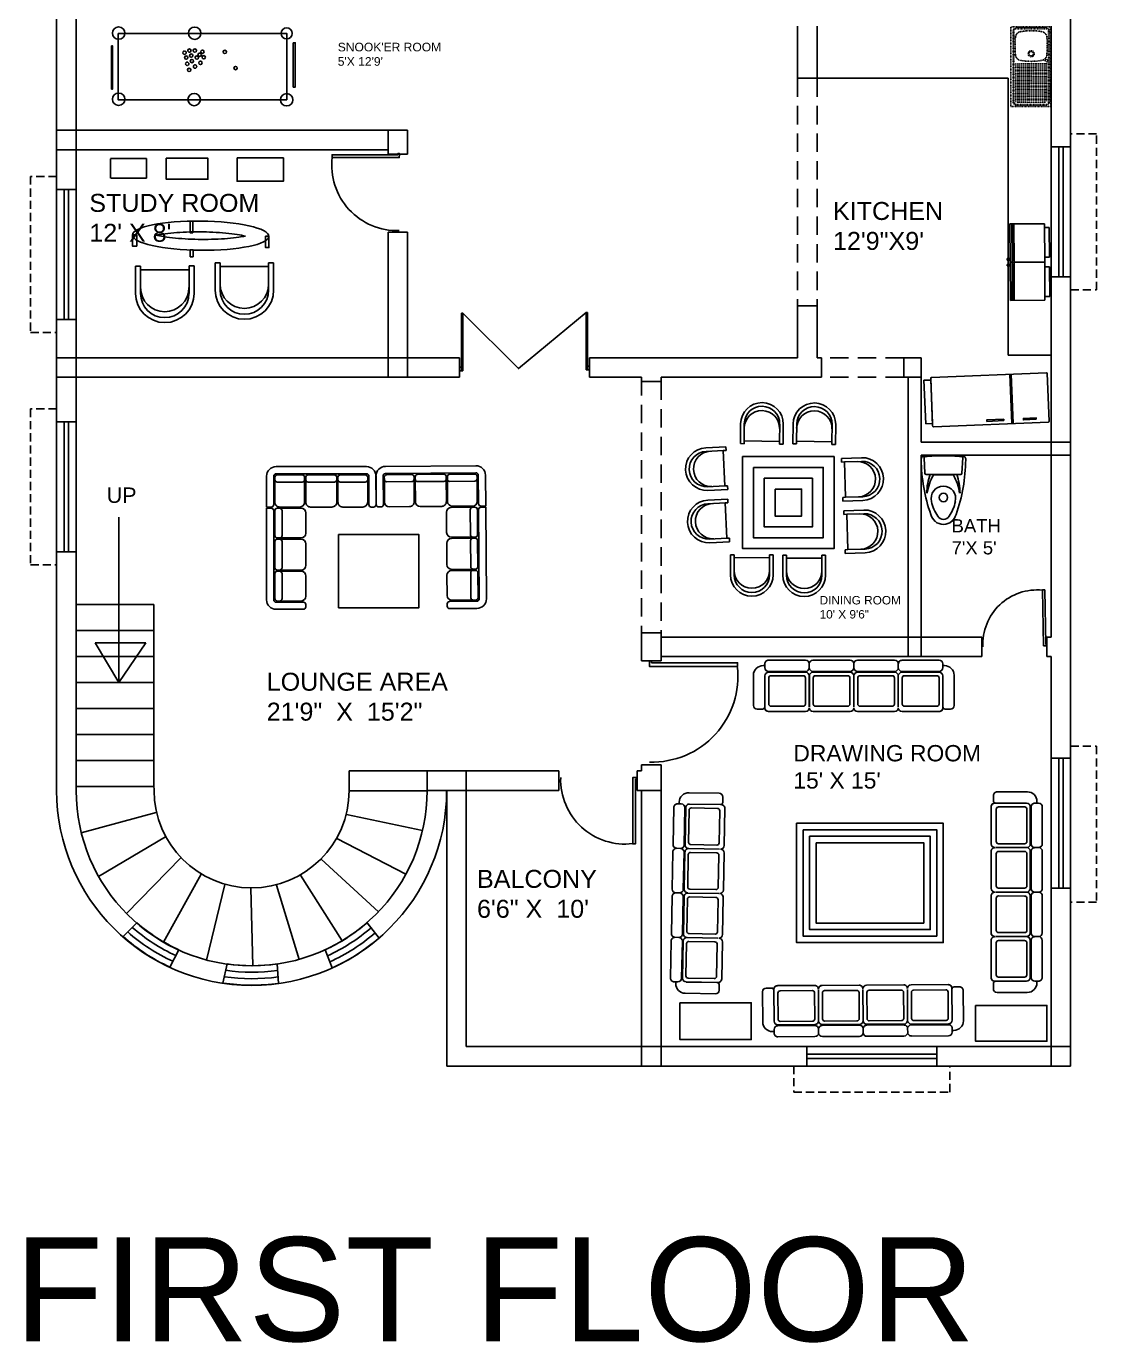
# Model space of a CAD drawing. Header units: inches. Extents: x 0 to 2330, y 0 to 1444.
# Drawn here: x 1178 to 1672, y 350 to 958 of the extents above; entities that cross this region are included whole.
import ezdxf

# ---------------------------------------------------------------- set-up
doc = ezdxf.new("R2010")
doc.units = ezdxf.units.IN
doc.header["$MEASUREMENT"] = 0
doc.linetypes.add('HIDDEN', pattern=[0.375, 0.25, -0.125])
for name, color, linetype in [('CHAJJA', 31, 'HIDDEN'), ('DIMENSION', 51, 'HIDDEN'), ('dIMENSIONS', 40, 'Continuous'), ('DOOR', 1, 'Continuous'), ('FURNITURE', 63, 'Continuous'), ('PORCH BOUNDRY', 173, 'HIDDEN'), ('STAIRS', 32, 'Continuous'), ('TEXT', 50, 'Continuous'), ('WALLS', 7, 'Continuous'), ('WINDOW', 80, 'Continuous')]:
    doc.layers.add(name, color=color, linetype=linetype)
doc.styles.get("Standard").update_dxf_attribs({"font": 'arial.ttf'})

# ---------------------------------------------------------------- blocks, each defined once
blk = doc.blocks.new('*U40')
blk.add_line((-1.76, -0.17), (-1.76, -36))
blk = doc.blocks.new('*U42')
at = {"layer": 'STAIRS', "color": 0, "linetype": 'ByBlock', "lineweight": -2, "transparency": 16777216}
for p, rotation in [((1237.48, 604.85), 270), ((1239.07, 592.99), 285.2788745368219), ((1326.51, 595.55), 78.06761990504134), ((1243.73, 581.97), 300.5577490736438), ((1322.5, 584.27), 62.78874536821938), ((1251.13, 572.57), 315.8366236104658), ((1315.66, 574.45), 47.50987083139749), ((1260.74, 565.45), 331.1154981472877), ((1306.48, 566.79), 32.23099629457546), ((1271.89, 561.11), 346.3943726841097), ((1283.79, 559.87), 1.673247220931602), ((1295.6, 561.81), 16.95212175775356)]:
    blk.add_blockref('*U40', p, dxfattribs=dict(at, rotation=rotation))
blk = doc.blocks.new('DOORS')
at = {"layer": 'DOOR'}
blk.add_line((3186.14, 3188.71), (3187.61, 3188.71), dxfattribs=at)
for points in [[(3187.61, 3187.94), (3187.61, 3152.88), (3186.14, 3152.88), (3186.14, 3188.71)], [(3186.14, 3187.94), (3186.14, 3188.71), (3188.32, 3188.71), (3188.32, 3187.94), (3187.61, 3187.94)]]:
    blk.add_lwpolyline(points, dxfattribs=at)
blk.add_arc((3182.04, 3187.61), 34.82, 178.1926, 276.7938, dxfattribs=at)
blk = doc.blocks.new('DOOOR')
at = {"layer": 'DOOR'}
for p, q in [((2493.5, 2880.35), (2493.5, 2912.74)), ((2493.5, 2912.74), (2494.32, 2912.74)), ((2494.32, 2912.74), (2494.32, 2879.28)), ((2566.68, 2913.26), (2565.86, 2913.26)), ((2565.86, 2913.26), (2565.86, 2879.8)), ((2566.68, 2880.86), (2566.68, 2913.26)), ((2492.61, 2881.4), (2493.5, 2881.4)), ((2493.5, 2881.4), (2493.5, 2879.29)), ((2567.57, 2881.92), (2566.68, 2881.92)), ((2566.68, 2881.92), (2566.68, 2879.81)), ((2493.5, 2879.29), (2492.61, 2879.29)), ((2494.32, 2879.28), (2493.5, 2879.29)), ((2565.86, 2879.8), (2566.68, 2879.81)), ((2566.68, 2879.81), (2567.57, 2879.81))]:
    blk.add_line(p, q, dxfattribs=at)
blk.add_lwpolyline([(2494.32, 2912.74), (2526.65, 2880.62), (2565.86, 2913.26)], dxfattribs=at)
blk = doc.blocks.new('WINDOE')
for p, q in [((3462.97, 3398.72), (3471.97, 3398.72)), ((3462.97, 3338.72), (3462.97, 3398.72)), ((3466.47, 3398.72), (3466.47, 3338.72)), ((3468.47, 3398.72), (3468.47, 3338.72)), ((3471.97, 3398.72), (3471.97, 3338.72)), ((3471.97, 3338.72), (3462.97, 3338.72))]:
    blk.add_line(p, q)
blk = doc.blocks.new('A$C444A5E9C')
at = {"ltscale": 20}
for p, q in [((0.041, 0.566), (0.032, 0.737)), ((0.246, 0.76), (0.04, 0.76)), ((0.054, 0.554), (0.246, 0.554)), ((0.141, 0.549), (0.246, 0.549))]:
    blk.add_line(p, q, dxfattribs=at)
for p, q in [((0.246, 0.76), (0.452, 0.76)), ((0.45, 0.566), (0.459, 0.737)), ((0.438, 0.554), (0.246, 0.554)), ((0.35, 0.549), (0.246, 0.549))]:
    blk.add_line(p, q)
at = {"linetype": 'Continuous', "ltscale": 20}
blk.add_circle((0.246, 0.298), 0.0465, dxfattribs=at)
at = {"ltscale": 20}
for centre, radius, start, end in [((0.04, 0.72), 0.04, 90, 185.821), ((0.044, 0.738), 0.012, 95.8439, 183), ((0.245, -1.23), 1.99, 89.9924, 95.8439), ((1.87, 0.733), 1.87, 180.5373, 199.4406), ((0.054, 0.566), 0.0125, 183, 270), ((0.766, 0.328), 0.705, 161.2906, 178.5363), ((0.58, 0.285), 0.516, 149.7165, 173.2244), ((0.141, 0.541), 0.0075, 90, 149.7165), ((0.267, 0.158), 0.167, 196.4723, 227.6624), ((0.246, 0.137), 0.137, 228.0401, 270)]:
    blk.add_arc(centre, radius, start, end, dxfattribs=at)
for centre, radius, start, end in [((0.246, -1.23), 1.99, 84.1561, 90.0076), ((0.447, 0.738), 0.012, 357, 84.1561), ((0.452, 0.72), 0.04, 354.179, 90), ((-1.378, 0.733), 1.87, 340.5594, 359.4627), ((0.35, 0.541), 0.0075, 30.2835, 90), ((-0.089, 0.285), 0.516, 6.7756, 30.2835), ((-0.275, 0.328), 0.705, 1.4637, 18.7094), ((0.438, 0.566), 0.0125, 270, 357), ((0.246, 0.137), 0.137, 270, 311.9599), ((0.225, 0.158), 0.167, 312.3376, 343.5277)]:
    blk.add_arc(centre, radius, start, end)
at = {"linetype": 'Continuous', "ltscale": 20}
for centre, radius, start, end in [((0.246, 0.288), 0.136, 90.2368, 194.549), ((0.245, 0.288), 0.136, 345.451, 89.7632), ((0.561, 0.349), 0.457, 192.1399, 214.2706), ((-0.069, 0.349), 0.457, 325.7294, 347.8601), ((0.246, 0.129), 0.0727, 210.084, 269.4189), ((0.245, 0.129), 0.0727, 270.5811, 329.916)]:
    blk.add_arc(centre, radius, start, end, dxfattribs=at)
blk = doc.blocks.new('A$C4DDE20F0')
for p, q in [((0.13, 0.618), (0.15, 0.618)), ((0.13, 0.618), (0.152, 0.618)), ((0.152, 0.64), (0.152, 0.59)), ((0.152, 0.59), (0.152, 0.64)), ((0.152, 0.618), (0.152, 0.64)), ((0.202, 0.69), (0.702, 0.69)), ((0.202, 0.69), (0.702, 0.69)), ((0.202, 0.54), (0.702, 0.54)), ((0.752, 0.59), (0.752, 0.64)), ((0.752, 0.64), (0.752, 0.59)), ((0.802, 0.69), (1.302, 0.69)), ((0.802, 0.69), (1.302, 0.69)), ((0.802, 0.54), (1.302, 0.54)), ((1.352, 0.59), (1.352, 0.64)), ((1.352, 0.64), (1.352, 0.59)), ((1.402, 0.69), (1.902, 0.69)), ((1.402, 0.69), (1.902, 0.69)), ((1.402, 0.54), (1.902, 0.54)), ((1.952, 0.59), (1.952, 0.64)), ((1.952, 0.64), (1.952, 0.59)), ((2.002, 0.69), (2.502, 0.69)), ((2.002, 0.69), (2.502, 0.69)), ((2.002, 0.54), (2.502, 0.54)), ((2.552, 0.64), (2.552, 0.59)), ((2.552, 0.64), (2.552, 0.618)), ((2.552, 0.618), (2.574, 0.618)), ((2.574, 0.618), (2.554, 0.618)), ((0, 0.081), (0, 0.488)), ((0, 0.081), (0, 0.488)), ((0.152, 0.061), (0.152, 0.478)), ((0.153, 0.061), (0.153, 0.478)), ((0.203, 0.528), (0.702, 0.528)), ((0.206, 0.452), (0.206, 0.1)), ((0.67, 0.482), (0.236, 0.482)), ((0.7, 0.1), (0.7, 0.452)), ((0.752, 0.061), (0.752, 0.478)), ((0.753, 0.061), (0.753, 0.478)), ((0.803, 0.528), (1.302, 0.528)), ((0.806, 0.452), (0.806, 0.1)), ((1.27, 0.482), (0.836, 0.482)), ((1.3, 0.1), (1.3, 0.452)), ((1.352, 0.061), (1.352, 0.478)), ((1.352, 0.061), (1.352, 0.478)), ((1.403, 0.528), (1.902, 0.528)), ((1.406, 0.452), (1.406, 0.1)), ((1.87, 0.482), (1.436, 0.482)), ((1.9, 0.1), (1.9, 0.452)), ((1.952, 0.061), (1.952, 0.478)), ((1.952, 0.061), (1.952, 0.478)), ((2.002, 0.528), (2.502, 0.528)), ((2.005, 0.452), (2.005, 0.1)), ((2.47, 0.482), (2.035, 0.482)), ((2.5, 0.1), (2.5, 0.452)), ((2.552, 0.061), (2.552, 0.478)), ((2.704, 0.081), (2.704, 0.488)), ((2.704, 0.488), (2.704, 0.081)), ((0.122, 0.031), (0.05, 0.031)), ((0.122, 0.031), (0.05, 0.031)), ((0.702, 0), (0.203, 0)), ((0.702, 0), (0.203, 0)), ((0.236, 0.07), (0.67, 0.07)), ((1.302, 0), (0.803, 0)), ((1.302, 0), (0.803, 0)), ((0.836, 0.07), (1.27, 0.07)), ((1.902, 0), (1.403, 0)), ((1.902, 0), (1.403, 0)), ((1.436, 0.07), (1.87, 0.07)), ((2.502, 0), (2.002, 0)), ((2.502, 0), (2.002, 0)), ((2.035, 0.07), (2.47, 0.07)), ((2.582, 0.031), (2.654, 0.031)), ((2.654, 0.031), (2.582, 0.031))]:
    blk.add_line(p, q)
for centre, radius, start, end in [((0.13, 0.488), 0.13, 90, 180), ((0.13, 0.488), 0.13, 90, 180), ((0.202, 0.64), 0.05, 90, 180), ((0.202, 0.64), 0.0499, 89.9296, 180.17), ((0.202, 0.59), 0.05, 180, 270), ((0.702, 0.64), 0.05, 0, 90), ((0.702, 0.64), 0.05, 0, 90), ((0.702, 0.59), 0.05, 270, 0), ((0.802, 0.64), 0.05, 90, 180), ((0.802, 0.64), 0.05, 90, 180), ((0.802, 0.59), 0.05, 180, 270), ((1.302, 0.64), 0.05, 0, 90), ((1.302, 0.64), 0.05, 0, 90), ((1.302, 0.59), 0.05, 270, 0), ((1.402, 0.64), 0.05, 90, 180), ((1.402, 0.64), 0.05, 90, 180), ((1.402, 0.59), 0.05, 180, 270), ((1.902, 0.64), 0.05, 0, 90), ((1.902, 0.64), 0.05, 0, 90), ((1.902, 0.59), 0.05, 270, 0), ((2.002, 0.64), 0.05, 90, 180), ((2.002, 0.64), 0.0495, 89.7806, 180.5298), ((2.002, 0.59), 0.05, 180, 270), ((2.502, 0.64), 0.05, 0, 90), ((2.502, 0.64), 0.05, 0, 90), ((2.502, 0.59), 0.05, 270, 0), ((2.574, 0.488), 0.13, 0, 90), ((2.574, 0.488), 0.13, 0, 90), ((0.203, 0.478), 0.05, 90, 180), ((0.236, 0.452), 0.03, 90, 180), ((0.67, 0.452), 0.03, 0, 90), ((0.702, 0.478), 0.05, 0, 90), ((0.803, 0.478), 0.05, 90, 180), ((0.836, 0.452), 0.03, 90, 180), ((1.27, 0.452), 0.03, 0, 90), ((1.302, 0.478), 0.05, 0, 90), ((1.403, 0.478), 0.05, 90, 180), ((1.436, 0.452), 0.03, 90, 180), ((1.87, 0.452), 0.03, 0, 90), ((1.902, 0.478), 0.05, 0, 90), ((2.002, 0.478), 0.05, 90, 180), ((2.035, 0.452), 0.03, 90, 180), ((2.47, 0.452), 0.03, 0, 90), ((2.502, 0.478), 0.05, 0, 90), ((0.05, 0.081), 0.05, 180, 270), ((0.05, 0.081), 0.05, 180, 270), ((0.122, 0.061), 0.03, 270, 0), ((0.122, 0.061), 0.03, 270, 0), ((0.203, 0.052), 0.0517, 169.8745, 269.229), ((0.203, 0.05), 0.05, 180, 270), ((0.236, 0.1), 0.03, 180, 270), ((0.67, 0.1), 0.03, 270, 0), ((0.702, 0.05), 0.05, 270, 0), ((0.702, 0.05), 0.05, 270, 0), ((0.803, 0.05), 0.0505, 180.5269, 269.7817), ((0.803, 0.05), 0.05, 180, 270), ((0.836, 0.1), 0.03, 180, 270), ((1.27, 0.1), 0.03, 270, 0), ((1.302, 0.05), 0.05, 270, 0), ((1.302, 0.05), 0.0505, 270.2183, 359.4731), ((1.403, 0.05), 0.05, 180, 270), ((1.403, 0.05), 0.05, 180, 270), ((1.436, 0.1), 0.03, 180, 270), ((1.87, 0.1), 0.03, 270, 0), ((1.902, 0.05), 0.05, 270, 0), ((1.902, 0.05), 0.05, 270, 0), ((2.002, 0.05), 0.05, 180, 270), ((2.002, 0.05), 0.05, 180, 270), ((2.035, 0.1), 0.03, 180, 270), ((2.47, 0.1), 0.03, 270, 0), ((2.501, 0.051), 0.0515, 270.6673, 10.435), ((2.502, 0.05), 0.05, 270, 0), ((2.582, 0.061), 0.03, 180, 270), ((2.582, 0.061), 0.03, 180, 270), ((2.654, 0.081), 0.05, 270, 0), ((2.654, 0.081), 0.05, 270, 0)]:
    blk.add_arc(centre, radius, start, end)
blk = doc.blocks.new('A$C2AFA021D')
for p, q in [((0.8, 2.3), (0.2, 2.3)), ((0.85, 2.2), (0.85, 2.25)), ((0, 2.1), (0, 0.2)), ((0.15, 0.2), (0.15, 2.1)), ((0.175, 1.55), (0.175, 2.075)), ((0.2, 2.15), (0.8, 2.15)), ((0.225, 2.125), (0.275, 2.125)), ((0.75, 2.125), (0.275, 2.125)), ((0.325, 2.075), (0.325, 1.55)), ((0.85, 1.6), (0.85, 2.025)), ((0.175, 0.875), (0.175, 1.425)), ((0.275, 1.5), (0.225, 1.5)), ((0.225, 1.475), (0.275, 1.475)), ((0.275, 1.5), (0.75, 1.5)), ((0.75, 1.475), (0.275, 1.475)), ((0.325, 1.425), (0.325, 0.875)), ((0.85, 0.925), (0.85, 1.375)), ((0.175, 0.225), (0.175, 0.75)), ((0.275, 0.825), (0.225, 0.825)), ((0.225, 0.8), (0.275, 0.8)), ((0.275, 0.825), (0.75, 0.825)), ((0.75, 0.8), (0.275, 0.8)), ((0.325, 0.75), (0.325, 0.225)), ((0.85, 0.275), (0.85, 0.7)), ((0.875, 0.275), (0.875, 0.725)), ((0.975, 0.825), (1.4, 0.825)), ((1.5, 0.725), (1.5, 0.275)), ((1.525, 0.275), (1.525, 0.725)), ((1.625, 0.825), (2.075, 0.825)), ((2.175, 0.725), (2.175, 0.275)), ((2.2, 0.275), (2.2, 0.725)), ((2.3, 0.825), (2.725, 0.825)), ((2.825, 0.725), (2.825, 0.275)), ((2.85, 0.2), (2.85, 0.775)), ((2.9, 0.825), (2.95, 0.825)), ((3, 0.775), (3, 0.2)), ((1.45, 0.325), (0.925, 0.325)), ((2.125, 0.325), (1.575, 0.325)), ((2.775, 0.325), (2.25, 0.325)), ((0.8, 0.15), (0.2, 0.15)), ((0.275, 0.175), (0.225, 0.175)), ((0.275, 0.175), (0.75, 0.175)), ((0.85, 0), (0.85, 0.1)), ((0.875, 0.275), (0.875, 0.225)), ((0.875, 0.1), (0.875, 0)), ((0.925, 0.175), (1.45, 0.175)), ((0.925, 0.15), (2.8, 0.15)), ((1.5, 0.225), (1.5, 0.275)), ((1.525, 0.275), (1.525, 0.225)), ((1.575, 0.175), (2.125, 0.175)), ((2.175, 0.225), (2.175, 0.275)), ((2.2, 0.275), (2.2, 0.225)), ((2.25, 0.175), (2.775, 0.175)), ((2.825, 0.225), (2.825, 0.275)), ((0.2, 0), (0.85, 0)), ((2.8, 0), (0.875, 0))]:
    blk.add_line(p, q)
for centre, radius, start, end in [((0.2, 2.1), 0.2, 90, 180), ((0.8, 2.25), 0.05, 0, 90), ((0.2, 2.1), 0.05, 90, 180), ((0.225, 2.075), 0.05, 90, 180), ((0.275, 2.075), 0.05, 0, 90), ((0.75, 2.025), 0.1, 0, 90), ((0.8, 2.2), 0.05, 270, 0), ((0.225, 1.55), 0.05, 180, 270), ((0.225, 1.425), 0.05, 90, 180), ((0.275, 1.55), 0.05, 270, 0), ((0.275, 1.425), 0.05, 0, 90), ((0.75, 1.6), 0.1, 270, 0), ((0.75, 1.375), 0.1, 360, 90), ((0.225, 0.875), 0.05, 180, 270), ((0.275, 0.875), 0.05, 270, 0), ((0.75, 0.925), 0.1, 270, 0), ((0.225, 0.75), 0.05, 90, 180), ((0.275, 0.75), 0.05, 0, 90), ((0.75, 0.7), 0.1, 0, 90), ((0.975, 0.725), 0.1, 90, 180), ((1.4, 0.725), 0.1, 0, 90), ((1.625, 0.725), 0.1, 90, 180), ((2.075, 0.725), 0.1, 0, 90), ((2.3, 0.725), 0.1, 90, 180), ((2.725, 0.725), 0.1, 0, 90), ((2.9, 0.775), 0.05, 90, 180), ((2.95, 0.775), 0.05, 0, 90), ((0.925, 0.275), 0.05, 90, 180), ((1.45, 0.275), 0.05, 360, 90), ((1.575, 0.275), 0.05, 90, 180), ((2.125, 0.275), 0.05, 360, 90), ((2.25, 0.275), 0.05, 90, 180), ((2.775, 0.275), 0.05, 360, 90), ((0.2, 0.2), 0.2, 180, 270), ((0.2, 0.2), 0.05, 180, 270), ((0.225, 0.225), 0.05, 180, 270), ((0.275, 0.225), 0.05, 270, 0), ((0.75, 0.275), 0.1, 270, 0), ((0.8, 0.1), 0.05, 0, 90), ((0.925, 0.225), 0.05, 180, 270), ((0.925, 0.1), 0.05, 90, 180), ((1.45, 0.225), 0.05, 270, 0), ((1.575, 0.225), 0.05, 180, 270), ((2.125, 0.225), 0.05, 270, 0), ((2.25, 0.225), 0.05, 180, 270), ((2.775, 0.225), 0.05, 270, 0), ((2.8, 0.2), 0.2, 270, 0), ((2.8, 0.2), 0.05, 270, 0)]:
    blk.add_arc(centre, radius, start, end)
blk = doc.blocks.new('A$C2D3F5BEA')
for p, q in [((1101, 550), (0, 550)), ((0, 550), (0, 0)), ((1101, 0), (1101, 550)), ((17, 487), (17, 75)), ((28, 487), (28, 75)), ((1040, 531), (61, 531)), ((1040, 520), (61, 520)), ((504, 493), (1029, 493)), ((504, 467), (1051, 467)), ((504, 440), (1051, 440)), ((504, 413), (1051, 413)), ((504, 387), (1051, 387)), ((1073, 75), (1073, 487)), ((1084, 75), (1084, 487)), ((504, 360), (1051, 360)), ((504, 334), (1051, 334)), ((504, 307), (1051, 307)), ((504, 281), (1051, 281)), ((504, 254), (1051, 254)), ((504, 228), (1051, 228)), ((504, 201), (1051, 201)), ((1040, 42), (61, 42)), ((1040, 31), (61, 31)), ((504, 175), (1051, 175)), ((504, 148), (1051, 148)), ((504, 121), (1051, 121)), ((504, 95), (1051, 95)), ((504, 68), (1043, 68)), ((0, 0), (1101, 0))]:
    blk.add_line(p, q)
for centre, radius in [((468, 491), 17.9), ((373, 281), 41.8), ((373, 281), 30.3)]:
    blk.add_circle(centre, radius)
for centre, radius, start, end in [((61, 487), 44, 90, 180), ((61, 487), 33, 90, 180), ((881, 281), 826, 169.6188, 180), ((150, 415), 82.6, 97.23, 169.6188), ((266, -729), 1232, 89.999, 95.9178), ((266, -729), 1232, 84.0822, 90.001), ((383, 415), 82.6, 10.3812, 82.77), ((-348, 281), 826, 0, 10.3812), ((1040, 487), 44, 0, 90), ((1040, 487), 33, 0, 90), ((881, 281), 826, 180, 190.3812), ((-348, 281), 826, 349.6188, 0), ((61, 75), 44, 180, 270), ((61, 75), 33, 180, 270), ((150, 147), 82.6, 190.3812, 262.77), ((266, 1290), 1232, 264.0822, 270.001), ((266, 1290), 1232, 269.999, 275.9178), ((383, 147), 82.6, 277.23, 349.6188), ((1040, 75), 44, 270, 0), ((1040, 75), 33, 270, 0)]:
    blk.add_arc(centre, radius, start, end)
blk = doc.blocks.new('A$C720672EA')
for p, q in [((732, 854), (702, 854)), ((702, 854), (702, 814)), ((702, 814), (732, 814)), ((712, 814), (712, 797)), ((722, 797), (722, 814)), ((732, 814), (732, 854)), ((818, 854), (818, 814)), ((848, 854), (818, 854)), ((818, 814), (848, 814)), ((828, 814), (828, 797)), ((838, 797), (838, 814)), ((848, 814), (848, 854)), ((0, 97), (0, 797)), ((0, 797), (775, 797)), ((775, 757), (0, 757)), ((775, 717), (0, 717)), ((15, 717), (15, 757)), ((735, 747), (15, 747)), ((735, 737), (15, 737)), ((735, 727), (15, 727)), ((735, 717), (735, 757)), ((775, 797), (775, 97)), ((1551, 797), (775, 797)), ((775, 797), (775, 97)), ((775, 757), (1551, 757)), ((775, 717), (1551, 717)), ((775, 97), (775, 600)), ((775, 97), (775, 600)), ((815, 717), (815, 757)), ((815, 747), (1535, 747)), ((815, 737), (1535, 737)), ((815, 727), (1535, 727)), ((1535, 717), (1535, 757)), ((1551, 97), (1551, 797)), ((775, 97), (0, 97)), ((75, 0), (75, 97)), ((675, 0), (75, 0)), ((675, 0), (675, 97)), ((775, 97), (1551, 97)), ((875, 0), (875, 97)), ((875, 0), (1475, 0)), ((1475, 0), (1475, 97))]:
    blk.add_line(p, q)
blk = doc.blocks.new('A$C5FE50CBE')
for p, q in [((0, 184.7), (0, 0)), ((33.8, 184.7), (33.8, 26)), ((361.1, 184.7), (361.1, 26)), ((394.9, 184.7), (394.9, 0)), ((33.8, 26), (361.1, 26)), ((33.8, 0), (33.8, 26)), ((361.1, 0), (361.1, 26)), ((0, 0), (33.8, 0)), ((394.9, 0), (361.1, 0))]:
    blk.add_line(p, q)
for centre, radius in [((197.5, 184.7), 197.5), ((197.5, 184.7), 163.6), ((197.5, 145), 163.6)]:
    blk.add_arc(centre, radius, 0, 180)
blk = doc.blocks.new('A$C43BC2F3A')
for p, q in [((0, 1491), (0, 93)), ((10, 1500), (590, 1500)), ((600, 1490), (600, 93)), ((590, 83), (10, 83)), ((23, 83), (561, 83)), ((31, 0), (31, 83)), ((561, 83), (561, 0)), ((561, 0), (31, 0))]:
    blk.add_line(p, q)
for points in [[(561, 1344), (561, 1188), (544, 1188), (544, 1344)], [(561, 949), (561, 743), (544, 743), (544, 949)]]:
    blk.add_lwpolyline(points, close=True)
for points in [[(600, 1060), (0, 1060)], [(600, 1044), (0, 1044)]]:
    blk.add_lwpolyline(points)
for centre, radius, start, end in [((10, 1490), 10, 90, 180), ((590, 1490), 10, 0, 90), ((11, 94), 10.5, 182.8791, 268.8051), ((590, 93), 10, 270, 0)]:
    blk.add_arc(centre, radius, start, end)
blk = doc.blocks.new('WIN DOW')
at = {"layer": 'WINDOW'}
for p, q in [((5769.22, 2754.53), (5762.88, 2748.11)), ((5875.45, 2754.53), (5881.01, 2747.44)), ((5788.65, 2742.01), (5784.38, 2734.07)), ((5856.12, 2742.06), (5859.35, 2733.64)), ((5810.83, 2735.5), (5808.98, 2726.67)), ((5833.95, 2735.52), (5834.67, 2726.53))]:
    blk.add_line(p, q, dxfattribs=at)
for radius, start, end in [(81, 229.02221, 245.43023), (81, 294.65429, 310.97779), (90, 228.65352, 245.06154), (87, 228.76793, 245.17595), (84, 228.89052, 245.29854), (84, 294.5226, 310.93062), (87, 294.4, 310.80802), (90, 294.2856, 310.69361), (81, 261.83825, 278.24627), (87, 261.58397, 277.99198), (84, 261.70656, 278.11458), (90, 261.46956, 277.87758)]:
    blk.add_arc((5822.33, 2815.68), radius, start, end, dxfattribs=at)

msp = doc.modelspace()

# ---------------------------------------------------------------- linework, layer by layer
for p, q in [((1543.47767, 933.60886), (1631.63772, 933.60886)), ((1631.63772, 933.60886), (1631.63772, 805.7724)), ((1631.63772, 805.7724), (1651.47767, 805.7724)), ((1221.13603, 731.0043), (1221.13603, 654.60886)), ((1233.68425, 673.01727), (1210.19952, 673.01727)), ((1210.19952, 673.01727), (1221.13603, 654.60886)), ((1221.13603, 654.60886), (1233.68425, 673.01727))]:
    msp.add_line(p, q)
msp.add_circle((1258.8137, 940.75217), 0.77555)
at = {"layer": 'CHAJJA', "ltscale": 15}
for p, q in [((1672.47767, 907.91651), (1660.47767, 907.91651)), ((1660.47767, 907.91651), (1660.47767, 901.91651)), ((1672.47767, 835.91651), (1672.47767, 907.91651)), ((1192.47767, 888.30957), (1180.47767, 888.30957)), ((1180.47767, 888.30957), (1180.47767, 816.30957)), ((1192.47767, 882.30957), (1192.47767, 888.30957)), ((1660.47767, 841.91651), (1660.47767, 835.91651)), ((1660.47767, 835.91651), (1672.47767, 835.91651)), ((1192.47767, 816.30957), (1192.47767, 822.30957)), ((1180.47767, 816.30957), (1192.47767, 816.30957)), ((1192.47767, 780.98897), (1180.47767, 780.98897)), ((1180.47767, 780.98897), (1180.47767, 708.98897)), ((1192.47767, 774.98897), (1192.47767, 780.98897)), ((1192.47767, 708.98897), (1192.47767, 714.98897)), ((1180.47767, 708.98897), (1192.47767, 708.98897)), ((1660.47767, 619.26862), (1660.47767, 625.26862)), ((1660.47767, 625.26862), (1672.47767, 625.26862)), ((1672.47767, 625.26862), (1672.47767, 553.26862)), ((1660.47767, 553.26862), (1660.47767, 559.76862)), ((1672.47767, 553.26862), (1660.47767, 553.26862)), ((1538.66028, 477.60886), (1532.66028, 477.60886)), ((1532.66028, 477.60886), (1532.66028, 465.60886)), ((1604.66028, 477.60886), (1598.66028, 477.60886)), ((1604.66028, 465.60886), (1604.66028, 477.60886)), ((1532.66028, 465.60886), (1604.66028, 465.60886))]:
    msp.add_line(p, q, dxfattribs=at)
at = {"layer": 'DIMENSION'}
for centre in [(1251.50527, 945.44707), (1252.75815, 940.28268), (1256.36016, 939.03071)]:
    msp.add_circle(centre, 0.77555, dxfattribs=at)
at = {"layer": 'FURNITURE'}
for points in [[(1243.04116, 896.70568), (1262.30669, 896.70568), (1262.30669, 887.02075), (1243.04116, 887.02075)], [(1275.78074, 896.82379), (1297.17377, 896.82379), (1297.17377, 886.07589), (1275.78074, 886.07589)], [(1254.03771, 867.67676), (1255.29549, 867.67676), (1255.29549, 862.29865), (1254.03771, 862.29865)], [(1227.44867, 861.27392), (1229.44127, 861.27392), (1229.44127, 856.11575), (1227.44867, 856.11575)], [(1290.4391, 860.67445), (1288.88794, 860.67445), (1288.88794, 855.46396), (1290.4391, 855.46396)], [(1254.12968, 854.3568), (1255.44278, 854.3568), (1255.44278, 851.25775), (1254.12968, 851.25775)], [(1509.0604, 758.9542), (1551.28434, 758.9542), (1551.28434, 716.51868), (1509.0604, 716.51868)], [(1514.0604, 753.9542), (1546.28434, 753.9542), (1546.28434, 721.51868), (1514.0604, 721.51868)], [(1519.0604, 748.9542), (1541.28434, 748.9542), (1541.28434, 726.51868), (1519.0604, 726.51868)], [(1524.0604, 743.9542), (1536.28434, 743.9542), (1536.28434, 731.51868), (1524.0604, 731.51868)], [(1322.57069, 722.98731), (1359.66529, 722.98731), (1359.66529, 689.17084), (1322.57069, 689.17084)], [(1533.96199, 589.69246), (1601.65724, 589.69246), (1601.65724, 534.63114), (1533.96199, 534.63114)], [(1536.96199, 586.69246), (1598.65724, 586.69246), (1598.65724, 537.63114), (1536.96199, 537.63114)], [(1539.96199, 583.69246), (1595.65724, 583.69246), (1595.65724, 540.63114), (1539.96199, 540.63114)], [(1542.96199, 580.69246), (1592.65724, 580.69246), (1592.65724, 543.63114), (1542.96199, 543.63114)], [(1480.16922, 506.79375), (1513.05532, 506.79375), (1513.05532, 489.77913), (1480.16922, 489.77913)], [(1616.57199, 505.58131), (1649.51381, 505.58131), (1649.51381, 489.0442), (1616.57199, 489.0442)]]:
    msp.add_lwpolyline(points, close=True, dxfattribs=at)
msp.add_ellipse((1258.94388, 860.97418), major_axis=(31.49522, -0.29973), ratio=0.2139917, dxfattribs=at)
for points, knots in [([(1279.5747, 860.77784), (1278.44343, 861.01761), (1277.20384, 861.24287), (1272.54964, 861.96179), (1268.67999, 862.34278), (1260.58846, 862.74888), (1256.36783, 862.77475), (1248.32755, 862.46806), (1244.50886, 862.13449), (1240.21275, 861.51135), (1239.22785, 861.34629), (1238.31307, 861.17052)], [0.814156916, 0.814156916, 0.814156916, 0.814156916, 0.976109254, 0.976109254, 1.383065641, 1.383065641, 1.790022028, 1.790022028, 2.196978415, 2.196978415, 2.327435738, 2.327435738, 2.327435738, 2.327435738]), ([(1238.31307, 861.17052), (1239.44434, 860.93075), (1240.68393, 860.70549), (1245.33813, 859.98658), (1249.20778, 859.60558), (1257.29931, 859.19949), (1261.51994, 859.17361), (1269.56022, 859.4803), (1273.37891, 859.81388), (1277.67502, 860.43701), (1278.65992, 860.60208), (1279.5747, 860.77784)], [3.955749569, 3.955749569, 3.955749569, 3.955749569, 4.117701907, 4.117701907, 4.524658294, 4.524658294, 4.931614681, 4.931614681, 5.338571068, 5.338571068, 5.469028392, 5.469028392, 5.469028392, 5.469028392])]:
    msp.add_open_spline(points, degree=3, knots=knots, dxfattribs=at)
at = {"layer": 'PORCH BOUNDRY'}
msp.add_lwpolyline([(1217.31163, 896.61644), (1233.88266, 896.61644), (1233.88266, 887.58417), (1217.31163, 887.58417)], close=True, dxfattribs=at)
at = {"layer": 'STAIRS'}
for p, q in [((1237.30518, 690.60886), (1201.47767, 690.60886)), ((1237.30518, 690.60886), (1237.30518, 678.60886)), ((1237.30518, 678.60886), (1201.47767, 678.60886)), ((1237.30518, 666.60886), (1237.30518, 678.60886)), ((1237.30518, 666.60886), (1201.47767, 666.60886)), ((1201.47767, 613.85072), (1201.47767, 666.60886)), ((1237.30518, 630.60886), (1237.30518, 666.60886)), ((1237.30518, 654.60886), (1201.47767, 654.60886)), ((1237.30518, 642.60886), (1201.47767, 642.60886)), ((1237.30518, 630.60886), (1201.47767, 630.60886)), ((1237.30518, 608.85072), (1237.30518, 630.60886)), ((1237.30518, 618.60886), (1201.47767, 618.60886)), ((1201.501, 613.85072), (1201.5281, 604.85072)), ((1327.47767, 604.85072), (1327.47767, 613.85072)), ((1363.51324, 613.85072), (1327.47767, 613.85072)), ((1363.501, 613.85072), (1363.47741, 604.6432)), ((1237.30518, 608.85072), (1237.50662, 603.23705)), ((1363.47741, 604.6432), (1327.47767, 604.6432))]:
    msp.add_line(p, q, dxfattribs=at)
for radius in [81, 45]:
    msp.add_arc((1282.47767, 604.85072), radius, 180, 0, dxfattribs=at)
at = {"layer": 'TEXT'}
for points in [[(1220.83098, 954.33876), (1298.66984, 954.33876), (1298.66984, 923.69693), (1220.83098, 923.69693)], [(1301.71033, 950.01161), (1302.59579, 950.01161), (1302.59579, 929.55607), (1301.71033, 929.55607)]]:
    msp.add_lwpolyline(points, close=True, dxfattribs=at)
for centre, radius in [((1221.10878, 954.47773), 2.86954), ((1256.21438, 954.41765), 2.86954), ((1298.66984, 954.33876), 2.57344), ((1221.10067, 923.93328), 2.86954), ((1255.96531, 923.80387), 2.86954), ((1298.66984, 923.69693), 2.86954)]:
    msp.add_circle(centre, radius, dxfattribs=at)
at = {"layer": 'WALLS'}
for p, q in [((1192.47767, 956.10886), (1192.47767, 1341.60886)), ((1660.47767, 1341.60886), (1660.47767, 477.60886)), ((1201.47767, 900.60886), (1201.47767, 966.60886)), ((1192.47767, 604.85072), (1192.47767, 956.10886)), ((1534.47767, 933.60886), (1534.47767, 957.60886)), ((1543.47767, 933.60886), (1543.47767, 957.60886)), ((1651.47767, 957.60886), (1651.47767, 804.60886)), ((1543.47767, 933.60886), (1534.47767, 933.60886)), ((1354.47767, 909.60886), (1192.47767, 909.60886)), ((1345.47767, 909.60886), (1345.47767, 898.60886)), ((1354.47767, 900.60886), (1354.47767, 909.60886)), ((1345.47767, 900.60886), (1192.47767, 900.60886)), ((1201.47767, 804.60886), (1201.47767, 900.60886)), ((1354.47767, 898.60886), (1354.47767, 900.60886)), ((1345.47767, 898.60886), (1354.47767, 898.60886)), ((1201.47767, 804.60886), (1201.47767, 861.60886)), ((1345.47767, 795.60886), (1345.47767, 862.60886)), ((1354.47767, 862.60886), (1345.47767, 862.60886)), ((1354.47767, 795.60886), (1354.47767, 862.60886)), ((1543.47767, 828.60886), (1534.47767, 828.60886)), ((1534.47767, 828.60886), (1534.47767, 804.60886)), ((1543.47767, 828.60886), (1543.47767, 804.60886)), ((1354.47767, 804.60886), (1192.47767, 804.60886)), ((1201.47767, 675.60886), (1201.47767, 804.60886)), ((1354.47767, 804.60886), (1378.47767, 804.60886)), ((1378.47767, 795.59941), (1378.47767, 804.53772)), ((1438.47767, 795.59941), (1438.47767, 804.53772)), ((1438.47767, 795.60886), (1438.47767, 804.53772)), ((1438.47767, 804.53772), (1462.47767, 804.53772)), ((1462.47767, 804.60886), (1462.47767, 804.53772)), ((1534.47767, 804.60886), (1462.47767, 804.60886)), ((1534.47767, 804.60886), (1471.47767, 804.60886)), ((1545.47767, 804.60886), (1543.47767, 804.60886)), ((1545.47767, 804.60886), (1545.47767, 795.60886)), ((1583.47767, 804.60886), (1583.47767, 795.60886)), ((1591.47767, 804.60886), (1583.47767, 804.60886)), ((1591.47767, 804.60886), (1591.47767, 765.60886)), ((1651.47767, 804.60886), (1651.47767, 765.60886)), ((1354.47767, 795.60886), (1192.47767, 795.60886)), ((1378.47767, 795.59941), (1354.47767, 795.60886)), ((1462.47767, 795.60886), (1438.47767, 795.60886)), ((1471.47767, 793.60886), (1462.47767, 793.60886)), ((1545.47767, 795.60886), (1471.47767, 795.60886)), ((1471.47767, 793.60886), (1471.47767, 795.60886)), ((1534.47767, 795.60886), (1471.47767, 795.60886)), ((1591.47767, 795.60886), (1583.47767, 795.60886)), ((1585.47767, 795.60886), (1585.47767, 666.60886)), ((1660.47767, 765.60886), (1591.47767, 765.60886)), ((1651.47767, 765.60886), (1651.47767, 675.60886)), ((1591.47767, 759.60886), (1591.47767, 666.60886)), ((1660.47767, 759.60886), (1591.47767, 759.60886)), ((1201.47767, 666.60886), (1201.47767, 675.60886)), ((1471.47767, 677.60886), (1462.47767, 677.60886)), ((1462.47767, 677.60886), (1462.47767, 675.60886)), ((1462.47767, 675.60886), (1462.47767, 666.60886)), ((1471.47767, 675.60886), (1471.47767, 677.60886)), ((1591.47767, 675.60886), (1471.47767, 675.60886)), ((1471.47767, 664.60886), (1471.47767, 675.60886)), ((1619.47767, 675.60886), (1591.47767, 675.60886)), ((1619.47767, 675.60886), (1619.47767, 666.60886)), ((1649.47767, 675.60886), (1649.47767, 666.60886)), ((1651.47767, 675.60886), (1649.47767, 675.60886)), ((1462.47767, 666.60886), (1462.47767, 664.60886)), ((1462.47767, 664.60886), (1471.47767, 664.60886)), ((1619.47767, 666.60886), (1471.47767, 666.60886)), ((1619.47767, 666.60886), (1471.47767, 666.60886)), ((1651.47767, 666.60886), (1649.47767, 666.60886)), ((1651.47767, 666.60886), (1651.47767, 477.60886)), ((1201.501, 613.85072), (1201.47767, 613.85072)), ((1381.501, 613.85072), (1363.501, 613.85072)), ((1381.501, 604.85072), (1381.501, 613.85072)), ((1381.501, 613.85072), (1424.24434, 613.85072)), ((1424.24434, 613.85072), (1424.24434, 604.85072)), ((1460.47767, 613.85072), (1462.47767, 613.85072)), ((1460.47767, 613.85072), (1460.47767, 604.85072)), ((1462.47767, 616.60886), (1462.47767, 613.85072)), ((1462.47767, 616.60886), (1471.47767, 616.60886)), ((1471.47767, 616.60886), (1471.47767, 477.60886)), ((1424.24434, 610.77217), (1424.24369, 610.77217)), ((1201.501, 604.85072), (1201.5281, 604.85072)), ((1363.47767, 604.85072), (1372.501, 604.85072)), ((1363.47767, 604.85072), (1372.47767, 604.85072)), ((1372.501, 604.85072), (1381.47767, 604.85072)), ((1372.501, 604.85072), (1372.501, 477.60886)), ((1381.501, 604.85072), (1381.501, 486.60886)), ((1424.24434, 604.85072), (1381.501, 604.85072)), ((1471.47767, 604.85072), (1460.47767, 604.85072)), ((1462.47767, 604.85072), (1462.47767, 477.60886)), ((1372.501, 597.85953), (1372.2075, 597.88232)), ((1459.47767, 486.60886), (1381.501, 486.60886)), ((1462.47767, 486.60886), (1459.47767, 486.60886)), ((1660.47767, 486.60886), (1462.47767, 486.60886)), ((1381.47767, 477.60886), (1372.501, 477.60886)), ((1384.501, 477.60886), (1381.47767, 477.60886)), ((1660.47767, 477.60886), (1384.501, 477.60886))]:
    msp.add_line(p, q, dxfattribs=at)
at = {"layer": 'WALLS', "linetype": 'HIDDEN', "ltscale": 34}
for p, q in [((1534.47767, 933.60886), (1534.47767, 828.60886)), ((1543.47767, 933.60886), (1543.47767, 828.60886)), ((1583.47767, 804.60886), (1545.47767, 804.60886)), ((1462.47767, 795.60886), (1462.47767, 675.60886)), ((1471.47767, 793.60886), (1471.47767, 677.60886)), ((1583.47767, 795.60886), (1545.47767, 795.60886))]:
    msp.add_line(p, q, dxfattribs=at)
at = {"layer": 'WALLS'}
msp.add_lwpolyline([(1217.82043, 948.5564), (1218.28921, 948.5564), (1218.28921, 928.6734), (1217.82043, 928.6734)], close=True, dxfattribs=at)
at = {"layer": 'WALLS', "color": 5}
for centre in [(1252.28833, 943.15179), (1254.58526, 944.09077)]:
    msp.add_circle(centre, 0.77555, dxfattribs=at)
at = {"layer": 'WALLS'}
for centre in [(1253.74999, 946.43822), (1258.49317, 944.50072), (1260.37978, 943.36045), (1253.6456, 937.46574)]:
    msp.add_circle(centre, 0.77555, dxfattribs=at)
at = {"layer": 'WALLS', "color": 4}
for centre in [(1254.89847, 941.58682), (1259.76942, 945.86852)]:
    msp.add_circle(centre, 0.77555, dxfattribs=at)
at = {"layer": 'WALLS', "color": 1}
for centre in [(1256.26325, 946.39298), (1257.1954, 943.15179), (1270.10394, 945.80097), (1275.06589, 938.36339)]:
    msp.add_circle(centre, 0.77555, dxfattribs=at)
at = {"layer": 'WALLS'}
msp.add_arc((1282.47767, 604.85072), 90, 180, 0, dxfattribs=at)

# ---------------------------------------------------------------- block references
at = {"layer": 'DIMENSION', "xscale": 0.03345528261163406, "yscale": 0.03345528261163406, "zscale": 0.03345528261163406, "rotation": 270.0594952424356}
msp.add_blockref('A$C2D3F5BEA', (1632.84433, 957.42693), dxfattribs=at)
at = {"layer": 'DOOR'}
for p, xscale, yscale, zscale, rotation in [((-1417.27104, -1863.05868), -0.867158415391774, 0.8671584153917737, 0.8671584153917739, 269.9419076519177), ((-687.28567, 2920.11468), -0.719159895027055, 0.719159895027055, 0.7191598950270549, 181.1076964583948), ((5087.09778, -2955.95017), 1.135567925333826, 1.135567925333826, 1.135567925333826, 90.00000000000001)]:
    msp.add_blockref('DOORS', p, dxfattribs=dict(at, xscale=xscale, yscale=yscale, zscale=zscale, rotation=rotation))
for name, p, xscale, yscale, zscale in [('DOOOR', (-603.79596, -1491.34229), 0.7952962550677809, 0.7952962550677809, 0.7952962550677809), ('DOORS', (-1266.43616, -2116.23332), 0.855207758231289, 0.855207758231289, 0.855207758231289)]:
    msp.add_blockref(name, p, dxfattribs=dict(at, xscale=xscale, yscale=yscale, zscale=zscale))
at = {"layer": 'FURNITURE'}
for name, p, xscale, yscale, zscale, rotation in [('A$C720672EA', (1650.79963, 831.14114), 0.02278575284408168, 0.02278575284408168, 0.02278575284408168, 90.34388958278736), ('A$C5FE50CBE', (1255.88439, 846.96644), 0.06838340703953896, 0.06838340703953896, 0.06838340703953896, 180.0265539121386), ('A$C5FE50CBE', (1292.62723, 848.49629), 0.06838340703953896, 0.06838340703953896, 0.06838340703953896, 180.0265539121386), ('A$C43BC2F3A', (1592.70621, 795.36643), 0.03799612588387832, 0.03799612588387832, 0.03799612588387832, 272.367902076471), ('A$C5FE50CBE', (1527.73118, 764.67445), -0.04986889914146506, 0.04986889914146508, 0.04986889914146507, 359.1807630442793), ('A$C5FE50CBE', (1551.90607, 764.52576), -0.04986889914146506, 0.04986889914146508, 0.04986889914146507, 359.1807630442793), ('A$C5FE50CBE', (1502.21495, 743.77548), 0.04986889914146508, 0.04986889914146508, 0.04986889914146508, 92.54625916480428), ('A$C2AFA021D', (1289.36191, 754.34798), 21.96498758416849, 21.96498758416849, 21.96498758416849, 270), ('A$C2AFA021D', (1390.35572, 754.8077), -21.96498758416849, 21.96498758416849, 21.96498758416849, 90.44925621605395), ('A$C5FE50CBE', (1555.39277, 738.42927), -0.04986889914146508, 0.04986889914146508, 0.04986889914146508, 272.0610488635882), ('A$C5FE50CBE', (1503.09214, 719.61606), 0.04986889914146508, 0.04986889914146508, 0.04986889914146508, 92.54625916480428), ('A$C5FE50CBE', (1556.45904, 714.27745), -0.04986889914146508, 0.04986889914146508, 0.04986889914146508, 272.0610488635882), ('A$C5FE50CBE', (1523.18116, 713.60529), 0.04986889914146507, 0.04986889914146507, 0.04986889914146507, 180.0265539121386), ('A$C5FE50CBE', (1547.35579, 713.41952), 0.04986889914146507, 0.04986889914146507, 0.04986889914146507, 180.0265539121386), ('A$C4DDE20F0', (1499.29243, 510.85807), 34.25234909193009, 34.25234909193009, 34.25234909193009, 88.90997620931576), ('A$C4DDE20F0', (1623.73572, 511.57964), -34.25234909193009, 34.25234909193008, 34.25234909193009, 269.9786646946139), ('A$C4DDE20F0', (1518.26233, 514.66382), -34.25234909193009, 34.25234909193009, 34.25234909193009, 180.3546394369525)]:
    msp.add_blockref(name, p, dxfattribs=dict(at, xscale=xscale, yscale=yscale, zscale=zscale, rotation=rotation))
at = {"layer": 'FURNITURE', "color": 7, "xscale": 41.77831322998384, "yscale": 41.77831322998384, "zscale": 41.77831322998384}
msp.add_blockref('A$C444A5E9C', (1591.48629, 727.62183), dxfattribs=at)
at = {"layer": 'FURNITURE', "xscale": 34.25234909193009, "yscale": 34.25234909193009, "zscale": 34.25234909193009}
msp.add_blockref('A$C4DDE20F0', (1514.0831, 641.31294), dxfattribs=at)
at = {"layer": 'STAIRS'}
msp.add_blockref('*U42', (0, 0), dxfattribs=at)
at = {"layer": 'WINDOW'}
for p, rotation in [((5123.44705, 4240.64062), 180), ((4664.44705, 4221.03368), 180), ((4664.44705, 4113.71308), 180), ((5123.44705, 3958.49273), 180), ((-1800.06383, 3949.57824), 270)]:
    msp.add_blockref('WINDOE', p, dxfattribs=dict(at, rotation=rotation))
msp.add_blockref('WIN DOW', (-4539.71872, -2210.76154), dxfattribs=at)

# ---------------------------------------------------------------- texts
at = {"layer": 'DIMENSION', "insert": (1172.99986, 398.56736), "char_height": 48, "attachment_point": 1}
msp.add_mtext_dynamic_manual_height_columns('FIRST FLOOR', width=2130.3561267, gutter_width=17.49814, heights=[0], dxfattribs=at)
at = {"layer": 'dIMENSIONS', "attachment_point": 1}
for s, width, gutter_width, insert, char_height in [("SNOOK'ER ROOM\\P5'X 12'9'", 81.6043107, 19.90899, (1322.23275, 950.02539), 3.9817976), ("STUDY ROOM\\P12' X 8'", 169.8654803, 41.44205, (1207.55844, 880.24807), 8.28841), ('KITCHEN\\P12\'9"X9\'\\P ', 169.8654803, 41.44205, (1550.78644, 876.50841), 8.28841), ('UP', 145.4680952, 35.48982, (1215.58791, 744.70192), 7.097965), ("BATH\\P7'X 5'", 125.0562028, 30.50994, (1605.51459, 730.08115), 6.101987), ('DINING ROOM\\P10\' X 9\'6"', 79.8879341, 19.49024, (1544.60996, 694.60927), 3.8980487), ('LOUNGE AREA\\P21\'9"  X  15\'2"', 169.8654803, 41.44205, (1289.44987, 659.17295), 8.2884096), ("DRAWING ROOM\\P15' X 15'", 154.5109132, 37.696, (1532.50999, 625.79938), 7.5391995), ('BALCONY\\P6\'6" X  10\'', 169.8654803, 41.44205, (1386.501, 568.15448), 8.2884096)]:
    msp.add_mtext_dynamic_manual_height_columns(s, width=width, gutter_width=gutter_width, heights=[0], dxfattribs=dict(at, insert=insert, char_height=char_height))

doc.saveas('drawing.dxf')
